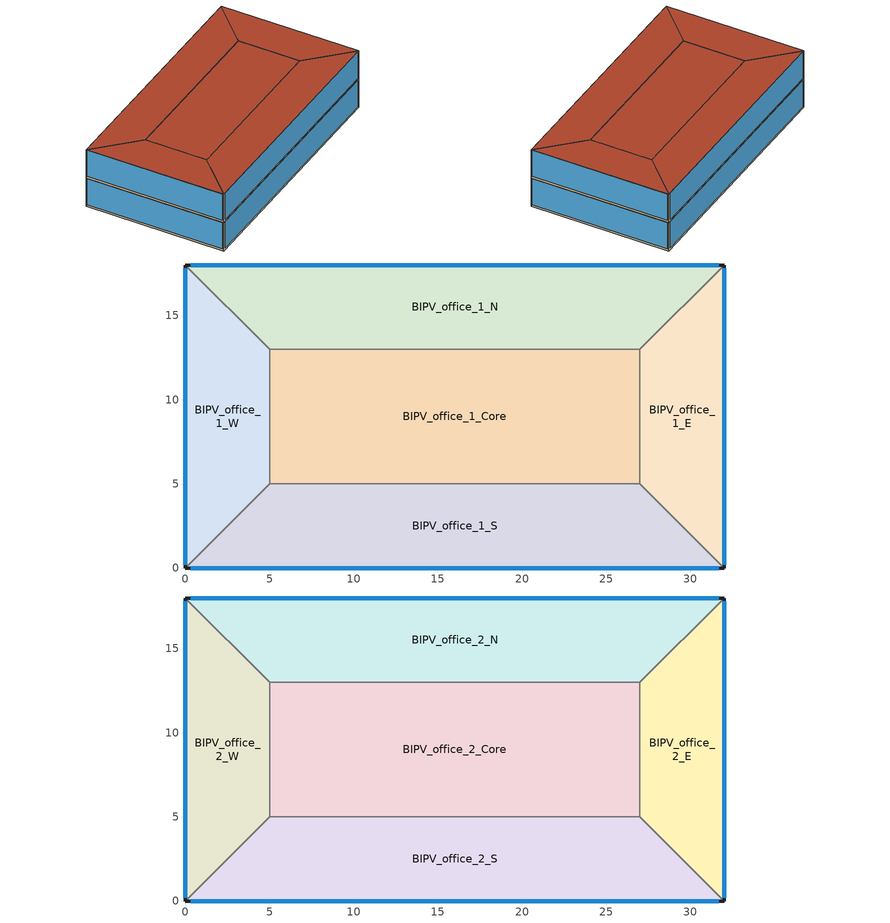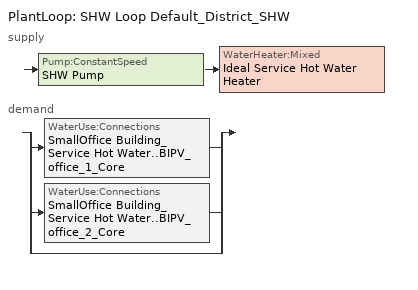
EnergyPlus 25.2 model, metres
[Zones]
BIPV_office_1_Core
 floor ground (Generic Ground Slab): 27,13 27,5 5,5 5,13 z0
 wall to BIPV_office_1_S (Generic Interior Wall): 5,5 27,5 z0:4
 wall to BIPV_office_1_E (Generic Interior Wall): 27,5 27,13 z0:4
 wall to BIPV_office_1_N (Generic Interior Wall): 27,13 5,13 z0:4
 wall to BIPV_office_1_W (Generic Interior Wall): 5,13 5,5 z0:4
BIPV_office_1_S
 floor ground (Generic Ground Slab): 27,5 32,0 0,0 5,5 z0
 wall outside (Generic Exterior Wall): 0,0 32,0 z0:4
 wall to BIPV_office_1_W (Generic Interior Wall): 0,0 5,5 z0:4
 wall to BIPV_office_1_E (Generic Interior Wall): 32,0 27,5 z0:4
 window (Generic Double Pane): 0.32,0 31.68,0 z0.29:3.96
BIPV_office_1_E
 floor ground (Generic Ground Slab): 27,13 32,18 32,0 27,5 z0
 wall outside (Generic Exterior Wall): 32,0 32,18 z0:4
 wall to BIPV_office_1_N (Generic Interior Wall): 27,13 32,18 z0:4
 window (Generic Double Pane): 32,0.18 32,17.82 z0.29:3.96
BIPV_office_1_N
 floor ground (Generic Ground Slab): 5,13 0,18 32,18 27,13 z0
 wall outside (Generic Exterior Wall): 32,18 0,18 z0:4
 wall to BIPV_office_1_W (Generic Interior Wall): 0,18 5,13 z0:4
 window (Generic Double Pane): 31.68,18 0.32,18 z0.29:3.96
BIPV_office_1_W
 floor ground (Generic Ground Slab): 5,5 0,0 0,18 5,13 z0
 wall outside (Generic Exterior Wall): 0,18 0,0 z0:4
 window (Generic Double Pane): 0,17.82 0,0.18 z0.29:3.96
BIPV_office_2_Core
 floor to BIPV_office_1_Core (Generic Interior Floor): 27,13 27,5 5,5 5,13 z4
 wall to BIPV_office_2_S (Generic Interior Wall): 5,5 27,5 z4:8
 wall to BIPV_office_2_E (Generic Interior Wall): 27,5 27,13 z4:8
 wall to BIPV_office_2_N (Generic Interior Wall): 27,13 5,13 z4:8
 wall to BIPV_office_2_W (Generic Interior Wall): 5,13 5,5 z4:8
 roof outside (Generic Roof): 5,13 5,5 27,5 27,13 z8
BIPV_office_2_S
 floor to BIPV_office_1_S (Generic Interior Floor): 27,5 32,0 0,0 5,5 z4
 wall outside (Generic Exterior Wall): 0,0 32,0 z4:8
 wall to BIPV_office_2_W (Generic Interior Wall): 0,0 5,5 z4:8
 wall to BIPV_office_2_E (Generic Interior Wall): 32,0 27,5 z4:8
 window (Generic Double Pane): 0.32,0 31.68,0 z4.29:7.96
 roof outside (Generic Roof): 5,5 0,0 32,0 27,5 z8
BIPV_office_2_E
 floor to BIPV_office_1_E (Generic Interior Floor): 27,13 32,18 32,0 27,5 z4
 wall outside (Generic Exterior Wall): 32,0 32,18 z4:8
 wall to BIPV_office_2_N (Generic Interior Wall): 27,13 32,18 z4:8
 window (Generic Double Pane): 32,0.18 32,17.82 z4.29:7.96
 roof outside (Generic Roof): 27,5 32,0 32,18 27,13 z8
BIPV_office_2_N
 floor to BIPV_office_1_N (Generic Interior Floor): 5,13 0,18 32,18 27,13 z4
 wall outside (Generic Exterior Wall): 32,18 0,18 z4:8
 wall to BIPV_office_2_W (Generic Interior Wall): 0,18 5,13 z4:8
 window (Generic Double Pane): 31.68,18 0.32,18 z4.29:7.96
 roof outside (Generic Roof): 27,13 32,18 0,18 5,13 z8
BIPV_office_2_W
 floor to BIPV_office_1_W (Generic Interior Floor): 5,5 0,0 0,18 5,13 z4
 wall outside (Generic Exterior Wall): 0,18 0,0 z4:8
 window (Generic Double Pane): 0,17.82 0,0.18 z4.29:7.96
 roof outside (Generic Roof): 5,13 0,18 0,0 5,5 z8
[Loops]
PlantLoop 'SHW Loop Default_District_SHW'
 supply: Pump:ConstantSpeed 'SHW Pump' > WaterHeater:Mixed 'Ideal Service Hot Water Heater'
 demand: split
  | WaterUse:Connections 'SmallOffice Building_Service Hot Water..BIPV_office_1_Core'
  | WaterUse:Connections 'SmallOffice Building_Service Hot Water..BIPV_office_2_Core'
  | bypass
[Building]
unnamed: North Axis {deg}=0; Terrain=City; Solar Distribution=FullExteriorWithReflections
[Site:Location]
Site 1: 0, 0, 0, 0
[Site:WaterMainsTemperature]
CorrelationFromWeatherFile
[SizingPeriod:DesignDay]
KWANGJU Cooling Design Day 0.4% Condns DB=>MWB: 8, 21, SummerDesignDay, 31.9964, 7.2, DefaultMultipliers, Wetbulb, 25.4, 100712, 2.3, 235, No, No, No, ASHRAEClearSky, 1, FullResetAtBeginEnvironment
KWANGJU Heating Design Day 99.6% Condns DB: 1, 21, WinterDesignDay, -5.9928, 0, DefaultMultipliers, Wetbulb, -5.9928, 100712, 2.7, 348, No, No, No, ASHRAEClearSky, 0, FullResetAtBeginEnvironment
[Material]
Generic 50mm Insulation: MediumRough, 0.05, 0.03, 43, 1210, 0.9, 0.7, 0.7
Generic Acoustic Tile: MediumSmooth, 0.02, 0.06, 368, 590, 0.9, 0.2, 0.2
Generic Brick: MediumRough, 0.1, 0.9, 1920, 790, 0.9, 0.65, 0.65
Generic Ceiling Air Gap: Smooth, 0.1, 0.556, 1.28, 1000, 0.9, 0.7, 0.7
Generic Gypsum Board: MediumSmooth, 0.0127, 0.16, 800, 1090, 0.9, 0.5, 0.5
Generic HW Concrete: MediumRough, 0.2, 1.95, 2240, 900, 0.9, 0.8, 0.8
Generic LW Concrete: MediumRough, 0.1, 0.53, 1280, 840, 0.9, 0.8, 0.8
Generic Roof Membrane: MediumRough, 0.01, 0.16, 1120, 1460, 0.9, 0.65, 0.65
Generic Wall Air Gap: Smooth, 0.1, 0.667, 1.28, 1000, 0.9, 0.7, 0.7
[WindowMaterial:Gas]
Generic Window Air Gap: Air, 0.0127
[WindowMaterial:Glazing]
Generic Clear Glass: SpectralAverage, 0.006, 0.77, 0.07, 0.07, 0.88, 0.08, 0.08, 0, 0.84, 0.84, 1, 1, No
Generic Low-e Glass: SpectralAverage, 0.006, 0.45, 0.36, 0.36, 0.71, 0.21, 0.21, 0, 0.84, 0.047, 1, 1, No
[Construction]
Generic Double Pane: Generic Low-e Glass, Generic Window Air Gap, Generic Clear Glass
Generic Exterior Wall: Generic Brick, Generic LW Concrete, Generic 50mm Insulation, Generic Wall Air Gap, Generic Gypsum Board
Generic Ground Slab: Generic 50mm Insulation, Generic HW Concrete
Generic Interior Floor: Generic Acoustic Tile, Generic Ceiling Air Gap, Generic LW Concrete
Generic Interior Wall: Generic Gypsum Board, Generic Wall Air Gap, Generic Gypsum Board
Generic Roof: Generic Roof Membrane, Generic 50mm Insulation, Generic LW Concrete, Generic Ceiling Air Gap, Generic Acoustic Tile
[DesignSpecification:OutdoorAir]
SmallOffice Building_Ventilation: Sum, 0.00156214, 0.000352479, 0, 0
[PlantLoop]
SHW Loop Default_District_SHW: Water, SHW Loop Default_District_SHW Operation Schemes, 60, 10, Autosize, 0, Autocalculate, Optimal, SingleSetpoint, None
[Sizing:Plant]
SHW Loop Default_District_SHW: Heating, 60, 5, NonCoincident, 1, None
[Pump:ConstantSpeed]
SHW Pump: Autosize, 29891, Autosize, 0.9, 0, Intermittent, PowerPerFlowPerPressure, 348701.1, 1.28205, Water Systems
[WaterHeater:Mixed]
Ideal Service Hot Water Heater: 0, Schedule Ruleset 2, 2, 82.22, Modulate, 1000000, 0, 0, DistrictHeatingWater, 1, 20, DistrictHeatingWater, 0.8, 0, DistrictHeatingWater, 0, Schedule, 22C Ambient Condition, 0, 1, 0, 1, 1, 1, Autosize, Autosize, 1.5, IndirectHeatPrimarySetpoint, General
[WaterHeater:Sizing]
Ideal Service Hot Water Heater: PeakDraw, 0.538503, 0, 1
[PlantEquipmentOperationSchemes]
SHW Loop Default_District_SHW Operation Schemes: PlantEquipmentOperation:HeatingLoad, SHW Loop Default_District_SHW Heating Operation Scheme, Always On Discrete
[PlantEquipmentOperation:HeatingLoad]
SHW Loop Default_District_SHW Heating Operation Scheme: 0, 1000000000, SHW Loop Default_District_SHW Heating Equipment List
[PlantEquipmentList]
SHW Loop Default_District_SHW Heating Equipment List: WaterHeater:Mixed, Ideal Service Hot Water Heater
[SetpointManager:Scheduled]
Setpoint Manager Scheduled 1: Temperature, 60.0C Hot Water, Node 2
[Zone]
BIPV_office_1_Core; BIPV_office_1_S; BIPV_office_1_E; BIPV_office_1_N; BIPV_office_1_W; BIPV_office_2_Core; BIPV_office_2_S; BIPV_office_2_E; BIPV_office_2_N; BIPV_office_2_W: 0, 0, 0, 1, 1, Simple
[Space]
Name | Zone
BIPV_office_1_Core_Space | BIPV_office_1_Core
BIPV_office_1_S_Space | BIPV_office_1_S
BIPV_office_1_E_Space | BIPV_office_1_E
BIPV_office_1_N_Space | BIPV_office_1_N
BIPV_office_1_W_Space | BIPV_office_1_W
BIPV_office_2_Core_Space | BIPV_office_2_Core
BIPV_office_2_S_Space | BIPV_office_2_S
BIPV_office_2_E_Space | BIPV_office_2_E
BIPV_office_2_N_Space | BIPV_office_2_N
BIPV_office_2_W_Space | BIPV_office_2_W
[ZoneControl:Thermostat]
BIPV_office_1_Core Thermostat: BIPV_office_1_Core, BIPV_office_1 Thermostat Schedule, SmallOffice Building_Setpoint..BIPV_office_1_Core, 0
BIPV_office_1_S Thermostat: BIPV_office_1_S, BIPV_office_1 Thermostat Schedule, SmallOffice Building_Setpoint..BIPV_office_1_S, 0
BIPV_office_1_E Thermostat: BIPV_office_1_E, BIPV_office_1 Thermostat Schedule, SmallOffice Building_Setpoint..BIPV_office_1_E, 0
BIPV_office_1_N Thermostat: BIPV_office_1_N, BIPV_office_1 Thermostat Schedule, SmallOffice Building_Setpoint..BIPV_office_1_N, 0
BIPV_office_1_W Thermostat: BIPV_office_1_W, BIPV_office_1 Thermostat Schedule, SmallOffice Building_Setpoint..BIPV_office_1_W, 0
BIPV_office_2_Core Thermostat: BIPV_office_2_Core, BIPV_office_2 Thermostat Schedule, SmallOffice Building_Setpoint..BIPV_office_2_Core, 0
BIPV_office_2_S Thermostat: BIPV_office_2_S, BIPV_office_2 Thermostat Schedule, SmallOffice Building_Setpoint..BIPV_office_2_S, 0
BIPV_office_2_E Thermostat: BIPV_office_2_E, BIPV_office_2 Thermostat Schedule, SmallOffice Building_Setpoint..BIPV_office_2_E, 0
BIPV_office_2_N Thermostat: BIPV_office_2_N, BIPV_office_2 Thermostat Schedule, SmallOffice Building_Setpoint..BIPV_office_2_N, 0
BIPV_office_2_W Thermostat: BIPV_office_2_W, BIPV_office_2 Thermostat Schedule, SmallOffice Building_Setpoint..BIPV_office_2_W, 0
[ThermostatSetpoint:DualSetpoint]
SmallOffice Building_Setpoint..BIPV_office_1_Core; SmallOffice Building_Setpoint..BIPV_office_1_S; SmallOffice Building_Setpoint..BIPV_office_1_E; SmallOffice Building_Setpoint..BIPV_office_1_N; SmallOffice Building_Setpoint..BIPV_office_1_W; SmallOffice Building_Setpoint..BIPV_office_2_Core; SmallOffice Building_Setpoint..BIPV_office_2_S; SmallOffice Building_Setpoint..BIPV_office_2_E; SmallOffice Building_Setpoint..BIPV_office_2_N; SmallOffice Building_Setpoint..BIPV_office_2_W: SmallOffice Building_Setpoint_HtgSetp Schedule, SmallOffice Building_Setpoint_ClgSetp Schedule
[ZoneHVAC:IdealLoadsAirSystem]
BIPV_office_1_Core Ideal Loads Air System; BIPV_office_1_S Ideal Loads Air System; BIPV_office_1_E Ideal Loads Air System; BIPV_office_1_N Ideal Loads Air System; BIPV_office_1_W Ideal Loads Air System; BIPV_office_2_Core Ideal Loads Air System; BIPV_office_2_S Ideal Loads Air System; BIPV_office_2_E Ideal Loads Air System; BIPV_office_2_N Ideal Loads Air System; BIPV_office_2_W Ideal Loads Air System: 50, 13, LimitCapacity, Autosize, LimitFlowRateAndCapacity, Autosize, Autosize, None, SmallOffice Building_Ventilation, None, DifferentialDryBulb, 0, 0
[Zone equipment]
BIPV_office_1_Core: BIPV_office_1_Core Ideal Loads Air System
BIPV_office_1_S: BIPV_office_1_S Ideal Loads Air System
BIPV_office_1_E: BIPV_office_1_E Ideal Loads Air System
BIPV_office_1_N: BIPV_office_1_N Ideal Loads Air System
BIPV_office_1_W: BIPV_office_1_W Ideal Loads Air System
BIPV_office_2_Core: BIPV_office_2_Core Ideal Loads Air System
BIPV_office_2_S: BIPV_office_2_S Ideal Loads Air System
BIPV_office_2_E: BIPV_office_2_E Ideal Loads Air System
BIPV_office_2_N: BIPV_office_2_N Ideal Loads Air System
BIPV_office_2_W: BIPV_office_2_W Ideal Loads Air System
[Sizing:Zone]
BIPV_office_1_Core; BIPV_office_1_S; BIPV_office_1_E; BIPV_office_1_N; BIPV_office_1_W; BIPV_office_2_Core; BIPV_office_2_S; BIPV_office_2_E; BIPV_office_2_N; BIPV_office_2_W: SupplyAirTemperature, 14, 11.11, SupplyAirTemperature, 40, 11.11, 0.0085, 0.008, SmallOffice Building_Ventilation, DesignDay, 0, 0.000762, 0, 0, DesignDay, 0, 0.002032, 0.141576, 0.3, No, Sensible Load Only No Latent Load, HumidityRatioDifference, 0.005, HumidityRatioDifference, 0.005, Coincident
[WaterUse:Connections]
SmallOffice Building_Service Hot Water..BIPV_office_1_Core: 60.0C Hot Water, None, Plant, SmallOffice Building_Service Hot Water..BIPV_office_1_Core
SmallOffice Building_Service Hot Water..BIPV_office_2_Core: 60.0C Hot Water, None, Plant, SmallOffice Building_Service Hot Water..BIPV_office_2_Core
[WaterUse:Equipment]
SmallOffice Building_Service Hot Water..BIPV_office_1_Core; SmallOffice Building_Service Hot Water..BIPV_office_2_Core: 7.14425e-08, SmallOffice Building_Service Hot Water Schedule, 60.0C Hot Water, 0 Hot Water Sensible Fraction, 0.05 Hot Water Latent Fraction
[Schedule:Day:Interval]
SmallOffice Building_Setpoint_HtgSetp Schedule_Sunday; {5832e565-f260-4ccb-902c-8ae9f5a86973}; {fba14092-00e8-434f-add5-77b68a9adaff}: No, 24:00, 5
{0bbde62b-160a-46ff-87f0-0b6cbdfc300a}: No, 06:00, 5, 19:00, 20, 24:00, 5
{3db53bec-8502-4e50-8986-7d680819bc3b}: No, 24:00, 20
SmallOffice Building_Setpoint_ClgSetp Schedule_Sunday; {4eaebea0-3f8f-46e7-809d-2f8d126b914c}; {e92dc219-477a-4ce9-b1d5-b005533b75f4}: No, 24:00, 35
{e9790e37-3b3b-42cf-82c1-18e6ddd9fb4b}: No, 06:00, 35, 18:00, 26, 24:00, 35
{7b09cd07-3853-41a2-beb7-1b5d5c29a2b4}: No, 24:00, 26
Schedule Day 1; SmallOffice Building_Service Hot Water Schedule_Sunday; {174fe66a-11ad-4f1c-a9c0-89dda8899e62}: No, 24:00, 0
Schedule Day 2: No, 24:00, 0.05
Schedule Day 3; Schedule Day 5: No, 24:00, 60
Schedule Day 6: No, 24:00, 22
{5121a713-20a7-49f5-806d-3e5b23a54903}; {bf15af46-f254-4048-9017-cf76f160355d}; {d88e77a3-3547-45c2-b206-675e6c3e114c}: No, 07:00, 0, 08:00, 0.27, 09:00, 0.55, 11:00, 0.64, 12:00, 0.82, 13:00, 1, 14:00, 0.91, 16:00, 0.55, 17:00, 0.73, 19:00, 0.37, 20:00, 0.18, 21:00, 0.27, 22:00, 0.09, 24:00, 0
[Schedule:Week:Daily]
SmallOffice Building_Setpoint_HtgSetp Schedule Week Rule - Jan1-Dec31: SmallOffice Building_Setpoint_HtgSetp Schedule_Sunday, {0bbde62b-160a-46ff-87f0-0b6cbdfc300a}, {0bbde62b-160a-46ff-87f0-0b6cbdfc300a}, {0bbde62b-160a-46ff-87f0-0b6cbdfc300a}, {0bbde62b-160a-46ff-87f0-0b6cbdfc300a}, {0bbde62b-160a-46ff-87f0-0b6cbdfc300a}, SmallOffice Building_Setpoint_HtgSetp Schedule_Sunday, {fba14092-00e8-434f-add5-77b68a9adaff}, {5832e565-f260-4ccb-902c-8ae9f5a86973}, {3db53bec-8502-4e50-8986-7d680819bc3b}, SmallOffice Building_Setpoint_HtgSetp Schedule_Sunday, SmallOffice Building_Setpoint_HtgSetp Schedule_Sunday
SmallOffice Building_Setpoint_ClgSetp Schedule Week Rule - Jan1-Dec31: SmallOffice Building_Setpoint_ClgSetp Schedule_Sunday, {e9790e37-3b3b-42cf-82c1-18e6ddd9fb4b}, {e9790e37-3b3b-42cf-82c1-18e6ddd9fb4b}, {e9790e37-3b3b-42cf-82c1-18e6ddd9fb4b}, {e9790e37-3b3b-42cf-82c1-18e6ddd9fb4b}, {e9790e37-3b3b-42cf-82c1-18e6ddd9fb4b}, SmallOffice Building_Setpoint_ClgSetp Schedule_Sunday, {e92dc219-477a-4ce9-b1d5-b005533b75f4}, {7b09cd07-3853-41a2-beb7-1b5d5c29a2b4}, {4eaebea0-3f8f-46e7-809d-2f8d126b914c}, SmallOffice Building_Setpoint_ClgSetp Schedule_Sunday, SmallOffice Building_Setpoint_ClgSetp Schedule_Sunday
0 Hot Water Sensible Fraction Week Rule - Jan1-Dec31: Schedule Day 1, Schedule Day 1, Schedule Day 1, Schedule Day 1, Schedule Day 1, Schedule Day 1, Schedule Day 1, Schedule Day 1, Schedule Day 1, Schedule Day 1, Schedule Day 1, Schedule Day 1
0.05 Hot Water Latent Fraction Week Rule - Jan1-Dec31: Schedule Day 2, Schedule Day 2, Schedule Day 2, Schedule Day 2, Schedule Day 2, Schedule Day 2, Schedule Day 2, Schedule Day 2, Schedule Day 2, Schedule Day 2, Schedule Day 2, Schedule Day 2
22C Ambient Condition Week Rule - Jan1-Dec31: Schedule Day 6, Schedule Day 6, Schedule Day 6, Schedule Day 6, Schedule Day 6, Schedule Day 6, Schedule Day 6, Schedule Day 6, Schedule Day 6, Schedule Day 6, Schedule Day 6, Schedule Day 6
60.0C Hot Water Week Rule - Jan1-Dec31: Schedule Day 3, Schedule Day 3, Schedule Day 3, Schedule Day 3, Schedule Day 3, Schedule Day 3, Schedule Day 3, Schedule Day 3, Schedule Day 3, Schedule Day 3, Schedule Day 3, Schedule Day 3
Schedule Ruleset 2 Week Rule - Jan1-Dec31: Schedule Day 5, Schedule Day 5, Schedule Day 5, Schedule Day 5, Schedule Day 5, Schedule Day 5, Schedule Day 5, Schedule Day 5, Schedule Day 5, Schedule Day 5, Schedule Day 5, Schedule Day 5
SmallOffice Building_Service Hot Water Schedule Week Rule - Jan1-Dec31: SmallOffice Building_Service Hot Water Schedule_Sunday, {d88e77a3-3547-45c2-b206-675e6c3e114c}, {d88e77a3-3547-45c2-b206-675e6c3e114c}, {d88e77a3-3547-45c2-b206-675e6c3e114c}, {d88e77a3-3547-45c2-b206-675e6c3e114c}, {d88e77a3-3547-45c2-b206-675e6c3e114c}, SmallOffice Building_Service Hot Water Schedule_Sunday, {174fe66a-11ad-4f1c-a9c0-89dda8899e62}, {bf15af46-f254-4048-9017-cf76f160355d}, {5121a713-20a7-49f5-806d-3e5b23a54903}, SmallOffice Building_Service Hot Water Schedule_Sunday, SmallOffice Building_Service Hot Water Schedule_Sunday
[Schedule:Year]
SmallOffice Building_Setpoint_HtgSetp Schedule: SmallOffice Building_Setpoint_HtgSetp Schedule Week Rule - Jan1-Dec31, 1, 1, 12, 31
SmallOffice Building_Setpoint_ClgSetp Schedule: SmallOffice Building_Setpoint_ClgSetp Schedule Week Rule - Jan1-Dec31, 1, 1, 12, 31
0 Hot Water Sensible Fraction: 0 Hot Water Sensible Fraction Week Rule - Jan1-Dec31, 1, 1, 12, 31
0.05 Hot Water Latent Fraction: 0.05 Hot Water Latent Fraction Week Rule - Jan1-Dec31, 1, 1, 12, 31
22C Ambient Condition: 22C Ambient Condition Week Rule - Jan1-Dec31, 1, 1, 12, 31
60.0C Hot Water: 60.0C Hot Water Week Rule - Jan1-Dec31, 1, 1, 12, 31
Schedule Ruleset 2: Schedule Ruleset 2 Week Rule - Jan1-Dec31, 1, 1, 12, 31
SmallOffice Building_Service Hot Water Schedule: SmallOffice Building_Service Hot Water Schedule Week Rule - Jan1-Dec31, 1, 1, 12, 31
[Schedule:Compact]
BIPV_office_1 Thermostat Schedule; BIPV_office_2 Thermostat Schedule: Through: 12/31, For: AllDays, Until: 24:00, 4
[Schedule:Constant]
Always On Discrete: 1
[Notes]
Generated from case3_v3.idf by removing kinetic BIPV/PV system objects.
Source reference for base-model intent: case1_base.idf.
Original building geometry, zones, HVAC, schedules, and internal loads from case3_v3.idf are preserved.
